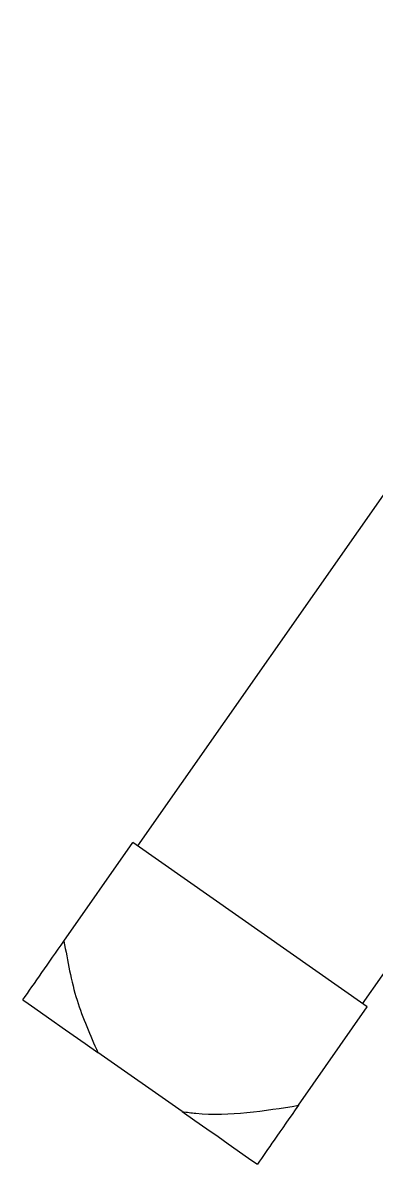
# Model space of a CAD drawing. Extents: x 7 to 113, y 1 to 87.
# Drawn here: x 79.058 to 79.676, y 47.204 to 49.196 of the extents above; entities that cross this region are included whole.
import ezdxf

# ---------------------------------------------------------------- set-up
doc = ezdxf.new("R2010")
doc.units = 0
doc.header["$MEASUREMENT"] = 0
doc.layers.add('OBJECT', color=7, linetype='CONTINUOUS')

msp = doc.modelspace()

# ---------------------------------------------------------------- linework, layer by layer
at = {"layer": 'OBJECT'}
for p, q in [((80.2648, 49.196), (79.2587, 47.7592)), ((79.6519, 47.4839), (80.658, 48.9207)), ((79.1303, 47.5933), (79.2505, 47.765)), ((79.6601, 47.4782), (79.2505, 47.765)), ((79.5399, 47.3065), (79.6601, 47.4782)), ((79.3369, 47.2955), (79.1894, 47.3988))]:
    msp.add_line(p, q, dxfattribs=at)
at = {"layer": 'OBJECT', "flags": 128}
for points in [[(79.0584, 47.4905), (79.0677, 47.484), (79.0794, 47.4758), (79.0933, 47.4661), (79.1092, 47.4549), (79.1271, 47.4424), (79.1465, 47.4288), (79.1674, 47.4142), (79.1894, 47.3988)], [(79.3369, 47.2955), (79.3589, 47.2801), (79.3798, 47.2655), (79.3993, 47.2518), (79.4171, 47.2394), (79.433, 47.2282), (79.4469, 47.2185), (79.4586, 47.2103), (79.468, 47.2038)]]:
    msp.add_lwpolyline(points, dxfattribs=at)
at = {"layer": 'OBJECT'}
for points, knots in [([(79.0584, 47.4905), (79.0689, 47.5056), (79.0893, 47.5347), (79.1169, 47.5742), (79.1303, 47.5933)], [0, 0, 0, 0, 0.515407, 1, 1, 1, 1]), ([(79.1303, 47.5933), (79.1365, 47.5584), (79.1485, 47.4912), (79.1761, 47.4288), (79.1894, 47.3988)], [0, 0, 0, 0, 0.519495, 1, 1, 1, 1]), ([(79.3369, 47.2955), (79.3448, 47.2944), (79.3822, 47.2894), (79.4507, 47.2921), (79.51, 47.3017), (79.5399, 47.3065)], [0, 0, 0, 0, 0.1168858, 0.5538854, 1, 1, 1, 1]), ([(79.5399, 47.3065), (79.525, 47.2853), (79.4974, 47.2458), (79.4773, 47.217), (79.468, 47.2038)], [0, 0, 0, 0, 0.538105, 1, 1, 1, 1])]:
    msp.add_open_spline(points, degree=3, knots=knots, dxfattribs=at)

doc.saveas('drawing.dxf')
